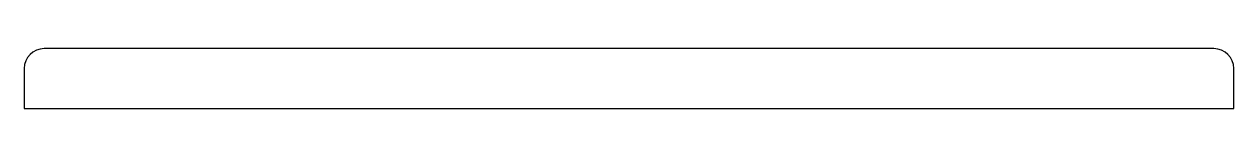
# Model space of a CAD drawing. Header units: metres. Extents: x -61 to 61, y 0 to 6.
import ezdxf

# ---------------------------------------------------------------- set-up
doc = ezdxf.new("R2010")
doc.units = ezdxf.units.M

msp = doc.modelspace()

# ---------------------------------------------------------------- linework, layer by layer
at = {"layer": 'PARAMETRIX'}
for p, q in [((58.6218, 6), (-58.6218, 6)), ((-60.6218, 4), (-60.6218, 0)), ((60.6218, 0), (60.6218, 4)), ((-60.6218, 0), (60.6218, 0))]:
    msp.add_line(p, q, dxfattribs=at)
for centre, start, end in [((-58.6218, 4), 90, 180), ((58.6218, 4), 360, 90)]:
    msp.add_arc(centre, 2, start, end, dxfattribs=at)

doc.saveas('drawing.dxf')
